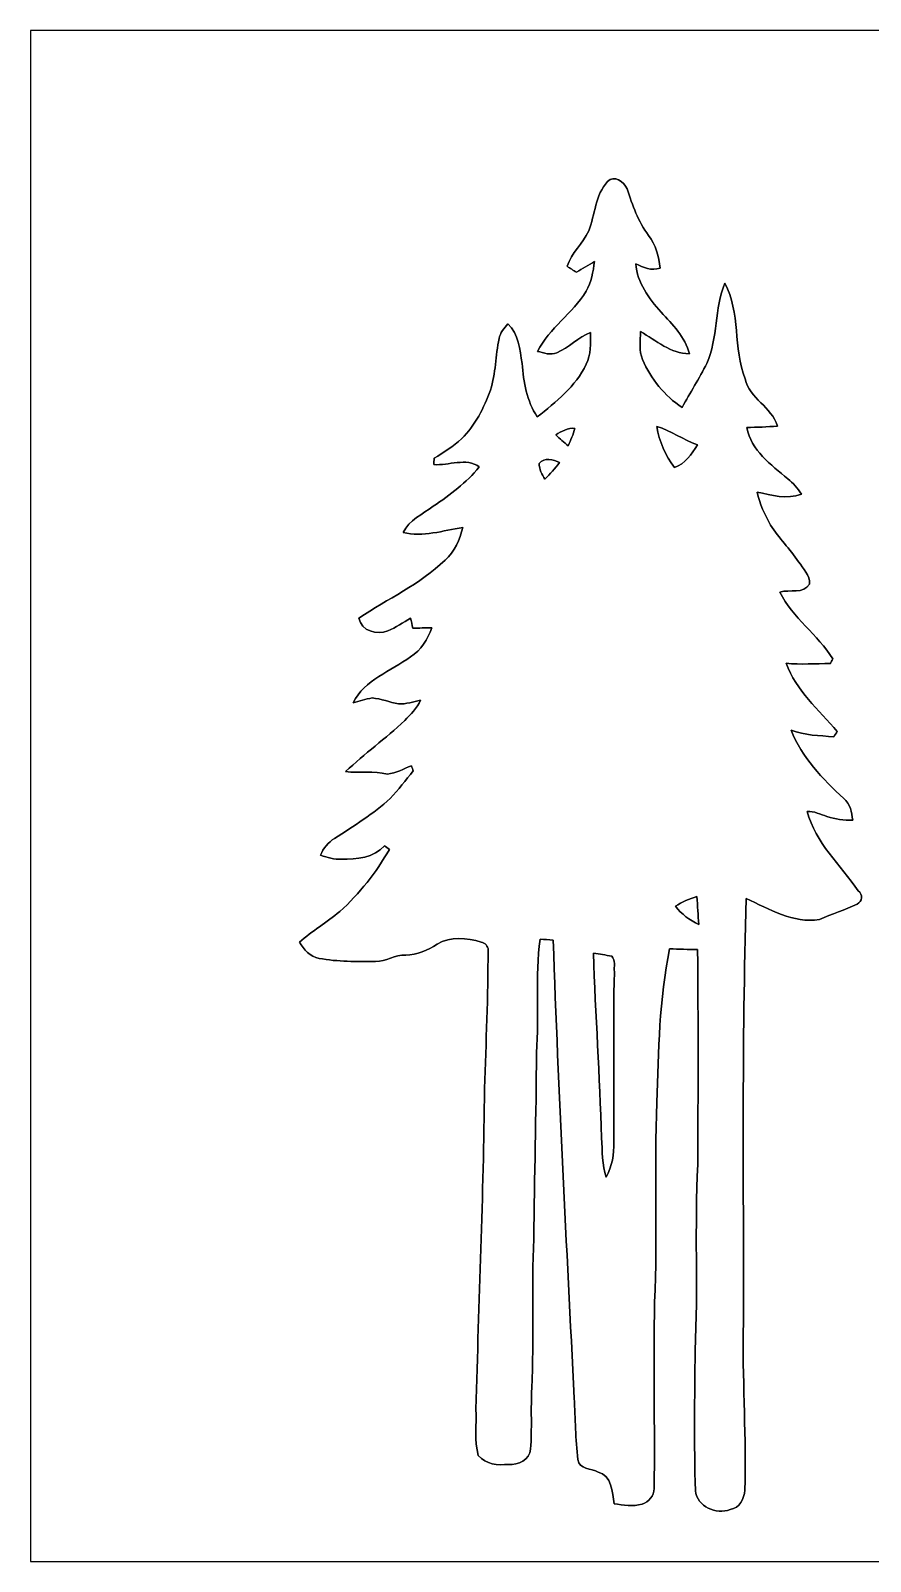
# Model space of a CAD drawing. Header units: centimetres. Extents: x -16.8 to 16.8, y -16.7 to 16.7.
# Drawn here: x -16.77 to 1.51, y -16.67 to 16.67 of the extents above; entities that cross this region are included whole.
import ezdxf

# ---------------------------------------------------------------- set-up
doc = ezdxf.new("R2010")
doc.units = ezdxf.units.CM
doc.header["$MEASUREMENT"] = 0
doc.layers.add('Layer 1', color=7, linetype='Continuous')

msp = doc.modelspace()

# ---------------------------------------------------------------- linework, layer by layer
at = {"layer": 'Layer 1', "color": 7}
for points, knots in [([(-16.77458, 16.66875), (-16.77458, 16.66875), (16.77458, 16.66875), (16.77458, 16.66875), (16.77458, 16.66875), (16.77458, 16.66875), (16.77458, -16.66875), (16.77458, -16.66875), (16.77458, -16.66875), (16.77458, -16.66875), (-16.77458, -16.66875), (-16.77458, -16.66875), (-16.77458, -16.66875), (-16.77458, -16.66875), (-16.77458, 16.66875), (-16.77458, 16.66875), (-16.77458, 16.66875), (-16.77458, 16.66875), (-16.77458, 16.66875), (-16.77458, 16.66875)], [0, 0, 0, 0, 0.16666667, 0.16666667, 0.16666667, 0.16666667, 0.33333333, 0.33333333, 0.33333333, 0.33333333, 0.5, 0.5, 0.5, 0.5, 0.66666667, 0.66666667, 0.66666667, 0.66666667, 1, 1, 1, 1]), ([(-4.20934, 13.38157), (-4.48134, 13.08806), (-4.47957, 12.6619), (-4.61857, 12.30595), (-4.61857, 12.30595), (-4.74909, 12.0329), (-4.99322, 11.82723), (-5.0927, 11.53689), (-5.0927, 11.53689), (-5.02461, 11.49279), (-4.95618, 11.44905), (-4.88703, 11.40636), (-4.88703, 11.40636), (-4.75509, 11.48503), (-4.62456, 11.56511), (-4.49121, 11.64096), (-4.49121, 11.64096), (-4.5279, 11.41871), (-4.56001, 11.18729), (-4.67783, 10.99079), (-4.67783, 10.99079), (-4.96923, 10.50678), (-5.47652, 10.19104), (-5.73476, 9.68234), (-5.73476, 9.68234), (-5.59929, 9.65271), (-5.45077, 9.5885), (-5.31566, 9.65412), (-5.31566, 9.65412), (-5.04543, 9.75889), (-4.85175, 9.9949), (-4.57835, 10.09191), (-4.57835, 10.09191), (-4.5847, 9.86049), (-4.56459, 9.61425), (-4.67431, 9.40153), (-4.67431, 9.40153), (-4.9022, 8.92175), (-5.33329, 8.57814), (-5.7404, 8.25465), (-5.7404, 8.25465), (-5.97323, 8.59861), (-6.03462, 9.01629), (-6.07272, 9.42058), (-6.07272, 9.42058), (-6.11681, 9.72044), (-6.14398, 10.06122), (-6.37893, 10.28065), (-6.37893, 10.28065), (-6.46642, 10.19034), (-6.54685, 10.08768), (-6.5726, 9.96174), (-6.5726, 9.96174), (-6.65198, 9.59167), (-6.63893, 9.20256), (-6.76028, 8.84096), (-6.76028, 8.84096), (-6.90033, 8.45185), (-7.09224, 8.07156), (-7.39034, 7.77875), (-7.39034, 7.77875), (-7.57026, 7.61294), (-7.77734, 7.48065), (-7.98618, 7.35471), (-7.98618, 7.35471), (-7.98795, 7.32049), (-7.99112, 7.25241), (-7.99289, 7.21854), (-7.99289, 7.21854), (-7.66868, 7.18996), (-7.29192, 7.37905), (-7.00334, 7.16597), (-7.00334, 7.16597), (-7.28486, 6.82554), (-7.63693, 6.55426), (-8.00488, 6.31296), (-8.00488, 6.31296), (-8.23489, 6.1401), (-8.5284, 6.00745), (-8.66387, 5.73828), (-8.66387, 5.73828), (-8.22854, 5.63774), (-7.79216, 5.77674), (-7.36388, 5.84976), (-7.36388, 5.84976), (-7.41856, 5.58165), (-7.54698, 5.32518), (-7.74912, 5.13891), (-7.74912, 5.13891), (-8.29557, 4.6101), (-8.99689, 4.2926), (-9.62448, 3.87597), (-9.62448, 3.87597), (-9.57157, 3.58563), (-9.23431, 3.50908), (-8.99266, 3.59516), (-8.99266, 3.59516), (-8.81698, 3.66748), (-8.66352, 3.78178), (-8.49842, 3.87385), (-8.49842, 3.87385), (-8.48678, 3.81847), (-8.46384, 3.70769), (-8.45256, 3.65231), (-8.45256, 3.65231), (-8.31391, 3.65689), (-8.17527, 3.66395), (-8.03628, 3.66183), (-8.03628, 3.66183), (-8.12659, 3.41136), (-8.27264, 3.17747), (-8.50159, 3.03318), (-8.50159, 3.03318), (-8.92739, 2.71427), (-9.50524, 2.53788), (-9.75078, 2.02847), (-9.75078, 2.02847), (-9.61178, 2.05916), (-9.47843, 2.11526), (-9.33732, 2.13536), (-9.33732, 2.13536), (-9.13977, 2.11843), (-8.95456, 2.04153), (-8.76018, 2.00731), (-8.76018, 2.00731), (-8.59719, 1.99813), (-8.4388, 2.04893), (-8.28216, 2.08703), (-8.28216, 2.08703), (-8.3633, 1.91523), (-8.49313, 1.77447), (-8.62824, 1.64359), (-8.62824, 1.64359), (-9.04028, 1.25342), (-9.50136, 0.91969), (-9.91553, 0.53199), (-9.91553, 0.53199), (-9.61178, 0.49671), (-9.30416, 0.54963), (-9.00324, 0.47766), (-9.00324, 0.47766), (-8.81698, 0.49283), (-8.65223, 0.59831), (-8.47654, 0.65617), (-8.47654, 0.65617), (-8.46808, 0.62865), (-8.45079, 0.57326), (-8.44197, 0.54575), (-8.44197, 0.54575), (-8.60637, 0.34396), (-8.76371, 0.13617), (-8.94327, -0.05256), (-8.94327, -0.05256), (-9.30839, -0.3937), (-9.73984, -0.64876), (-10.15436, -0.92357), (-10.15436, -0.92357), (-10.293, -1.01141), (-10.40306, -1.13559), (-10.4588, -1.29046), (-10.4588, -1.29046), (-10.31205, -1.34338), (-10.15929, -1.38395), (-10.00125, -1.37654), (-10.00125, -1.37654), (-9.67528, -1.37619), (-9.29675, -1.34832), (-9.06956, -1.08303), (-9.06956, -1.08303), (-9.03358, -1.10984), (-8.99724, -1.1363), (-8.96056, -1.16346), (-8.96056, -1.16346), (-9.24842, -1.66652), (-9.61178, -2.12725), (-10.04182, -2.51636), (-10.04182, -2.51636), (-10.32616, -2.7492), (-10.63978, -2.94358), (-10.922, -3.17994), (-10.922, -3.17994), (-10.82604, -3.34398), (-10.68529, -3.49956), (-10.49055, -3.53589), (-10.49055, -3.53589), (-10.08627, -3.60998), (-9.6714, -3.61209), (-9.26148, -3.60257), (-9.26148, -3.60257), (-9.03146, -3.60821), (-8.83814, -3.45087), (-8.60637, -3.46745), (-8.60637, -3.46745), (-8.35519, -3.46569), (-8.13047, -3.35209), (-7.91951, -3.22862), (-7.91951, -3.22862), (-7.63094, -3.05082), (-7.26969, -3.08575), (-6.95925, -3.18135), (-6.95925, -3.18135), (-6.87811, -3.19899), (-6.80967, -3.26919), (-6.81038, -3.35527), (-6.81038, -3.35527), (-6.81461, -4.35963), (-6.85306, -5.36328), (-6.89081, -6.36693), (-6.89081, -6.36693), (-6.91021, -8.69632), (-7.01569, -11.02395), (-7.07602, -13.35264), (-7.07602, -13.35264), (-7.06226, -13.68778), (-7.11235, -14.03773), (-7.02451, -14.36617), (-7.02451, -14.36617), (-6.85941, -14.56126), (-6.60188, -14.57643), (-6.36658, -14.55702), (-6.36658, -14.55702), (-6.15844, -14.58031), (-5.89703, -14.45613), (-5.8861, -14.22365), (-5.8861, -14.22365), (-5.85223, -13.78162), (-5.88433, -13.33676), (-5.85929, -12.89473), (-5.85929, -12.89473), (-5.80954, -11.81276), (-5.86846, -10.72903), (-5.81448, -9.64741), (-5.81448, -9.64741), (-5.80108, -8.29557), (-5.76615, -6.94443), (-5.75663, -5.59259), (-5.75663, -5.59259), (-5.69807, -4.76885), (-5.79014, -3.937), (-5.67831, -3.1175), (-5.67831, -3.1175), (-5.58377, -3.1242), (-5.48887, -3.13126), (-5.39362, -3.13902), (-5.39362, -3.13902), (-5.27614, -6.46642), (-5.10505, -9.79205), (-4.9336, -13.11698), (-4.9336, -13.11698), (-4.91173, -13.56148), (-4.91243, -14.00916), (-4.85458, -14.45154), (-4.85458, -14.45154), (-4.83306, -14.66109), (-4.55789, -14.64345), (-4.41607, -14.72212), (-4.41607, -14.72212), (-4.11903, -14.79726), (-4.10175, -15.16592), (-4.06718, -15.41392), (-4.06718, -15.41392), (-3.86715, -15.44179), (-3.65619, -15.48024), (-3.45899, -15.42027), (-3.45899, -15.42027), (-3.31153, -15.38041), (-3.19758, -15.23612), (-3.1944, -15.08337), (-3.1944, -15.08337), (-3.17853, -13.73011), (-3.20957, -12.37686), (-3.18488, -11.02395), (-3.18488, -11.02395), (-3.11397, -9.57474), (-3.19899, -8.12271), (-3.13443, -6.67385), (-3.13443, -6.67385), (-3.10303, -5.5566), (-3.08151, -4.42736), (-2.85821, -3.32916), (-2.85821, -3.32916), (-2.65501, -3.3341), (-2.45181, -3.33975), (-2.24825, -3.34645), (-2.24825, -3.34645), (-2.23273, -4.90608), (-2.23943, -6.46606), (-2.24331, -8.02569), (-2.24331, -8.02569), (-2.31528, -9.37683), (-2.23767, -10.73079), (-2.30258, -12.08229), (-2.30258, -12.08229), (-2.30964, -13.09758), (-2.33045, -14.11464), (-2.29517, -15.12958), (-2.29517, -15.12958), (-2.25954, -15.48095), (-1.84714, -15.65451), (-1.53635, -15.54057), (-1.53635, -15.54057), (-1.33668, -15.50635), (-1.23119, -15.30421), (-1.21991, -15.11794), (-1.21991, -15.11794), (-1.18569, -13.98834), (-1.26824, -12.85946), (-1.25307, -11.72986), (-1.25307, -11.72986), (-1.24037, -8.56368), (-1.29046, -5.39644), (-1.18745, -2.23203), (-1.18745, -2.23203), (-0.68827, -2.46098), (-0.16722, -2.77601), (0.40464, -2.6924), (0.40464, -2.6924), (0.67345, -2.56575), (0.96344, -2.48849), (1.22767, -2.35373), (1.22767, -2.35373), (1.34232, -2.30364), (1.35396, -2.14277), (1.24989, -2.06516), (1.24989, -2.06516), (0.85831, -1.50424), (0.32279, -1.01953), (0.13758, -0.3362), (0.13758, -0.3362), (0.28963, -0.32703), (0.4258, -0.40181), (0.56762, -0.4445), (0.56762, -0.4445), (0.74683, -0.51118), (0.93945, -0.52776), (1.12924, -0.52952), (1.12924, -0.52952), (1.10984, -0.35489), (1.07738, -0.1711), (0.9338, -0.05468), (0.9338, -0.05468), (0.47554, 0.37359), (0.01976, 0.83996), (-0.21343, 1.43334), (-0.21343, 1.43334), (0.08326, 1.31727), (0.40323, 1.3141), (0.71755, 1.29152), (0.71755, 1.29152), (0.7426, 1.32997), (0.76764, 1.36843), (0.7934, 1.40653), (0.7934, 1.40653), (0.38664, 1.87254), (-0.10125, 2.29623), (-0.32209, 2.89172), (-0.32209, 2.89172), (-0.00141, 2.85679), (0.32138, 2.88678), (0.64276, 2.88325), (0.64276, 2.88325), (0.66005, 2.91782), (0.67733, 2.95204), (0.69532, 2.98662), (0.69532, 2.98662), (0.36759, 3.51614), (-0.17604, 3.87597), (-0.45544, 4.44183), (-0.45544, 4.44183), (-0.24165, 4.50215), (0.06068, 4.39314), (0.18979, 4.61363), (0.18979, 4.61363), (0.20003, 4.81048), (0.04939, 4.95124), (-0.04763, 5.10223), (-0.04763, 5.10223), (-0.23989, 5.37704), (-0.47484, 5.61975), (-0.65899, 5.90021), (-0.65899, 5.90021), (-0.78599, 6.12704), (-0.8957, 6.36623), (-0.95321, 6.62058), (-0.95321, 6.62058), (-0.635, 6.54756), (-0.30833, 6.45019), (0.0127, 6.57507), (0.0127, 6.57507), (-0.06844, 6.70207), (-0.1711, 6.8132), (-0.28575, 6.91021), (-0.28575, 6.91021), (-0.6477, 7.2136), (-1.08656, 7.52792), (-1.17651, 8.02464), (-1.17651, 8.02464), (-0.95426, 8.03204), (-0.73201, 8.03522), (-0.51047, 8.05744), (-0.51047, 8.05744), (-0.63041, 8.47407), (-1.12219, 8.65152), (-1.21426, 9.08509), (-1.21426, 9.08509), (-1.47743, 9.75536), (-1.30916, 10.5283), (-1.65594, 11.17036), (-1.65594, 11.17036), (-1.88101, 10.61332), (-1.80269, 9.97656), (-2.04682, 9.42269), (-2.04682, 9.42269), (-2.21227, 9.09391), (-2.41194, 8.78346), (-2.58727, 8.45996), (-2.58727, 8.45996), (-2.96616, 8.71396), (-3.26708, 9.08438), (-3.44593, 9.50313), (-3.44593, 9.50313), (-3.53342, 9.69504), (-3.48968, 9.91129), (-3.49109, 10.11414), (-3.49109, 10.11414), (-3.15701, 9.92223), (-2.83492, 9.62801), (-2.42782, 9.63083), (-2.42782, 9.63083), (-2.51601, 9.99666), (-2.79682, 10.27148), (-3.04236, 10.53994), (-3.04236, 10.53994), (-3.31505, 10.8331), (-3.56129, 11.18094), (-3.59375, 11.59192), (-3.59375, 11.59192), (-3.43112, 11.50691), (-3.25226, 11.43388), (-3.0674, 11.49703), (-3.0674, 11.49703), (-3.08187, 11.75456), (-3.16618, 11.99833), (-3.31541, 12.20823), (-3.31541, 12.20823), (-3.54718, 12.50809), (-3.66395, 12.87039), (-3.78531, 13.22317), (-3.78531, 13.22317), (-3.84845, 13.37733), (-4.06718, 13.53573), (-4.20934, 13.38157)], [0, 0, 0, 0, 0.00877193, 0.00877193, 0.00877193, 0.00877193, 0.01754386, 0.01754386, 0.01754386, 0.01754386, 0.02631579, 0.02631579, 0.02631579, 0.02631579, 0.03508772, 0.03508772, 0.03508772, 0.03508772, 0.04385965, 0.04385965, 0.04385965, 0.04385965, 0.05263158, 0.05263158, 0.05263158, 0.05263158, 0.06140351, 0.06140351, 0.06140351, 0.06140351, 0.07017544, 0.07017544, 0.07017544, 0.07017544, 0.07894737, 0.07894737, 0.07894737, 0.07894737, 0.0877193, 0.0877193, 0.0877193, 0.0877193, 0.09649123, 0.09649123, 0.09649123, 0.09649123, 0.10526316, 0.10526316, 0.10526316, 0.10526316, 0.11403509, 0.11403509, 0.11403509, 0.11403509, 0.12280702, 0.12280702, 0.12280702, 0.12280702, 0.13157895, 0.13157895, 0.13157895, 0.13157895, 0.14035088, 0.14035088, 0.14035088, 0.14035088, 0.14912281, 0.14912281, 0.14912281, 0.14912281, 0.15789474, 0.15789474, 0.15789474, 0.15789474, 0.16666667, 0.16666667, 0.16666667, 0.16666667, 0.1754386, 0.1754386, 0.1754386, 0.1754386, 0.18421053, 0.18421053, 0.18421053, 0.18421053, 0.19298246, 0.19298246, 0.19298246, 0.19298246, 0.20175439, 0.20175439, 0.20175439, 0.20175439, 0.21052632, 0.21052632, 0.21052632, 0.21052632, 0.21929825, 0.21929825, 0.21929825, 0.21929825, 0.22807018, 0.22807018, 0.22807018, 0.22807018, 0.23684211, 0.23684211, 0.23684211, 0.23684211, 0.24561404, 0.24561404, 0.24561404, 0.24561404, 0.25438596, 0.25438596, 0.25438596, 0.25438596, 0.26315789, 0.26315789, 0.26315789, 0.26315789, 0.27192982, 0.27192982, 0.27192982, 0.27192982, 0.28070175, 0.28070175, 0.28070175, 0.28070175, 0.28947368, 0.28947368, 0.28947368, 0.28947368, 0.29824561, 0.29824561, 0.29824561, 0.29824561, 0.30701754, 0.30701754, 0.30701754, 0.30701754, 0.31578947, 0.31578947, 0.31578947, 0.31578947, 0.3245614, 0.3245614, 0.3245614, 0.3245614, 0.33333333, 0.33333333, 0.33333333, 0.33333333, 0.34210526, 0.34210526, 0.34210526, 0.34210526, 0.35087719, 0.35087719, 0.35087719, 0.35087719, 0.35964912, 0.35964912, 0.35964912, 0.35964912, 0.36842105, 0.36842105, 0.36842105, 0.36842105, 0.37719298, 0.37719298, 0.37719298, 0.37719298, 0.38596491, 0.38596491, 0.38596491, 0.38596491, 0.39473684, 0.39473684, 0.39473684, 0.39473684, 0.40350877, 0.40350877, 0.40350877, 0.40350877, 0.4122807, 0.4122807, 0.4122807, 0.4122807, 0.42105263, 0.42105263, 0.42105263, 0.42105263, 0.42982456, 0.42982456, 0.42982456, 0.42982456, 0.43859649, 0.43859649, 0.43859649, 0.43859649, 0.44736842, 0.44736842, 0.44736842, 0.44736842, 0.45614035, 0.45614035, 0.45614035, 0.45614035, 0.46491228, 0.46491228, 0.46491228, 0.46491228, 0.47368421, 0.47368421, 0.47368421, 0.47368421, 0.48245614, 0.48245614, 0.48245614, 0.48245614, 0.49122807, 0.49122807, 0.49122807, 0.49122807, 0.5, 0.5, 0.5, 0.5, 0.50877193, 0.50877193, 0.50877193, 0.50877193, 0.51754386, 0.51754386, 0.51754386, 0.51754386, 0.52631579, 0.52631579, 0.52631579, 0.52631579, 0.53508772, 0.53508772, 0.53508772, 0.53508772, 0.54385965, 0.54385965, 0.54385965, 0.54385965, 0.55263158, 0.55263158, 0.55263158, 0.55263158, 0.56140351, 0.56140351, 0.56140351, 0.56140351, 0.57017544, 0.57017544, 0.57017544, 0.57017544, 0.57894737, 0.57894737, 0.57894737, 0.57894737, 0.5877193, 0.5877193, 0.5877193, 0.5877193, 0.59649123, 0.59649123, 0.59649123, 0.59649123, 0.60526316, 0.60526316, 0.60526316, 0.60526316, 0.61403509, 0.61403509, 0.61403509, 0.61403509, 0.62280702, 0.62280702, 0.62280702, 0.62280702, 0.63157895, 0.63157895, 0.63157895, 0.63157895, 0.64035088, 0.64035088, 0.64035088, 0.64035088, 0.64912281, 0.64912281, 0.64912281, 0.64912281, 0.65789474, 0.65789474, 0.65789474, 0.65789474, 0.66666667, 0.66666667, 0.66666667, 0.66666667, 0.6754386, 0.6754386, 0.6754386, 0.6754386, 0.68421053, 0.68421053, 0.68421053, 0.68421053, 0.69298246, 0.69298246, 0.69298246, 0.69298246, 0.70175439, 0.70175439, 0.70175439, 0.70175439, 0.71052632, 0.71052632, 0.71052632, 0.71052632, 0.71929825, 0.71929825, 0.71929825, 0.71929825, 0.72807018, 0.72807018, 0.72807018, 0.72807018, 0.73684211, 0.73684211, 0.73684211, 0.73684211, 0.74561404, 0.74561404, 0.74561404, 0.74561404, 0.75438596, 0.75438596, 0.75438596, 0.75438596, 0.76315789, 0.76315789, 0.76315789, 0.76315789, 0.77192982, 0.77192982, 0.77192982, 0.77192982, 0.78070175, 0.78070175, 0.78070175, 0.78070175, 0.78947368, 0.78947368, 0.78947368, 0.78947368, 0.79824561, 0.79824561, 0.79824561, 0.79824561, 0.80701754, 0.80701754, 0.80701754, 0.80701754, 0.81578947, 0.81578947, 0.81578947, 0.81578947, 0.8245614, 0.8245614, 0.8245614, 0.8245614, 0.83333333, 0.83333333, 0.83333333, 0.83333333, 0.84210526, 0.84210526, 0.84210526, 0.84210526, 0.85087719, 0.85087719, 0.85087719, 0.85087719, 0.85964912, 0.85964912, 0.85964912, 0.85964912, 0.86842105, 0.86842105, 0.86842105, 0.86842105, 0.87719298, 0.87719298, 0.87719298, 0.87719298, 0.88596491, 0.88596491, 0.88596491, 0.88596491, 0.89473684, 0.89473684, 0.89473684, 0.89473684, 0.90350877, 0.90350877, 0.90350877, 0.90350877, 0.9122807, 0.9122807, 0.9122807, 0.9122807, 0.92105263, 0.92105263, 0.92105263, 0.92105263, 0.92982456, 0.92982456, 0.92982456, 0.92982456, 0.93859649, 0.93859649, 0.93859649, 0.93859649, 0.94736842, 0.94736842, 0.94736842, 0.94736842, 0.95614035, 0.95614035, 0.95614035, 0.95614035, 0.96491228, 0.96491228, 0.96491228, 0.96491228, 0.97368421, 0.97368421, 0.97368421, 0.97368421, 0.98245614, 0.98245614, 0.98245614, 0.98245614, 1, 1, 1, 1]), ([(-5.33753, 7.86342), (-5.21194, 7.94103), (-5.07259, 8.0204), (-4.91913, 8.007), (-4.91913, 8.007), (-4.95512, 7.87541), (-5.01333, 7.75159), (-5.0673, 7.6267), (-5.0673, 7.6267), (-5.15867, 7.70431), (-5.24898, 7.78334), (-5.33753, 7.86342)], [0, 0, 0, 0, 0.25, 0.25, 0.25, 0.25, 0.5, 0.5, 0.5, 0.5, 1, 1, 1, 1]), ([(-3.13549, 8.04757), (-2.8261, 7.9502), (-2.55482, 7.76358), (-2.25284, 7.64646), (-2.25284, 7.64646), (-2.37561, 7.44432), (-2.52166, 7.23829), (-2.75167, 7.15151), (-2.75167, 7.15151), (-2.94323, 7.41892), (-3.08963, 7.71913), (-3.13549, 8.04757)], [0, 0, 0, 0, 0.25, 0.25, 0.25, 0.25, 0.5, 0.5, 0.5, 0.5, 1, 1, 1, 1]), ([(-5.69913, 7.24323), (-5.5813, 7.38293), (-5.39433, 7.3212), (-5.25357, 7.26052), (-5.25357, 7.26052), (-5.35517, 7.13528), (-5.45994, 7.01216), (-5.57283, 6.89681), (-5.57283, 6.89681), (-5.64162, 7.00052), (-5.6956, 7.11588), (-5.69913, 7.24323)], [0, 0, 0, 0, 0.25, 0.25, 0.25, 0.25, 0.5, 0.5, 0.5, 0.5, 1, 1, 1, 1]), ([(-2.73262, -2.39924), (-2.58445, -2.31246), (-2.42993, -2.23449), (-2.26272, -2.19216), (-2.26272, -2.19216), (-2.24931, -2.39289), (-2.23873, -2.59574), (-2.22391, -2.79717), (-2.22391, -2.79717), (-2.42147, -2.70616), (-2.59927, -2.5714), (-2.73262, -2.39924)], [0, 0, 0, 0, 0.25, 0.25, 0.25, 0.25, 0.5, 0.5, 0.5, 0.5, 1, 1, 1, 1]), ([(-4.51661, -3.42265), (-4.38326, -3.44029), (-4.25062, -3.46287), (-4.11833, -3.49038), (-4.11833, -3.49038), (-4.03119, -3.57681), (-4.07106, -3.72075), (-4.06153, -3.82658), (-4.06153, -3.82658), (-4.08834, -5.06166), (-4.06929, -6.29708), (-4.07211, -7.53216), (-4.07211, -7.53216), (-4.06329, -7.79745), (-4.11163, -8.06838), (-4.23721, -8.30404), (-4.23721, -8.30404), (-4.33846, -8.03134), (-4.318, -7.73148), (-4.3434, -7.44679), (-4.3434, -7.44679), (-4.37374, -6.10447), (-4.47534, -4.76462), (-4.51661, -3.42265)], [0, 0, 0, 0, 0.14285714, 0.14285714, 0.14285714, 0.14285714, 0.28571429, 0.28571429, 0.28571429, 0.28571429, 0.42857143, 0.42857143, 0.42857143, 0.42857143, 0.57142857, 0.57142857, 0.57142857, 0.57142857, 0.71428571, 0.71428571, 0.71428571, 0.71428571, 1, 1, 1, 1])]:
    msp.add_open_spline(points, degree=3, knots=knots, dxfattribs=at)
at = {"layer": 'Layer 1', "color": 250}
for points, knots in [([(-4.20934, 13.38157), (-4.06718, 13.53573), (-3.84845, 13.37733), (-3.78531, 13.22317), (-3.78531, 13.22317), (-3.66395, 12.87039), (-3.54718, 12.50809), (-3.31541, 12.20823), (-3.31541, 12.20823), (-3.16618, 11.99833), (-3.08187, 11.75456), (-3.0674, 11.49703), (-3.0674, 11.49703), (-3.25226, 11.43388), (-3.43112, 11.50691), (-3.59375, 11.59192), (-3.59375, 11.59192), (-3.56129, 11.18094), (-3.31505, 10.8331), (-3.04236, 10.53994), (-3.04236, 10.53994), (-2.79682, 10.27148), (-2.51601, 9.99666), (-2.42782, 9.63083), (-2.42782, 9.63083), (-2.83492, 9.62801), (-3.15701, 9.92223), (-3.49109, 10.11414), (-3.49109, 10.11414), (-3.48968, 9.91129), (-3.53342, 9.69504), (-3.44593, 9.50313), (-3.44593, 9.50313), (-3.26708, 9.08438), (-2.96616, 8.71396), (-2.58727, 8.45996), (-2.58727, 8.45996), (-2.41194, 8.78346), (-2.21227, 9.09391), (-2.04682, 9.42269), (-2.04682, 9.42269), (-1.80269, 9.97656), (-1.88101, 10.61332), (-1.65594, 11.17036), (-1.65594, 11.17036), (-1.30916, 10.5283), (-1.47743, 9.75536), (-1.21426, 9.08509), (-1.21426, 9.08509), (-1.12219, 8.65152), (-0.63041, 8.47407), (-0.51047, 8.05744), (-0.51047, 8.05744), (-0.73201, 8.03522), (-0.95426, 8.03204), (-1.17651, 8.02464), (-1.17651, 8.02464), (-1.08656, 7.52792), (-0.6477, 7.2136), (-0.28575, 6.91021), (-0.28575, 6.91021), (-0.1711, 6.8132), (-0.06844, 6.70207), (0.0127, 6.57507), (0.0127, 6.57507), (-0.30833, 6.45019), (-0.635, 6.54756), (-0.95321, 6.62058), (-0.95321, 6.62058), (-0.8957, 6.36623), (-0.78599, 6.12704), (-0.65899, 5.90021), (-0.65899, 5.90021), (-0.47484, 5.61975), (-0.23989, 5.37704), (-0.04763, 5.10223), (-0.04763, 5.10223), (0.04939, 4.95124), (0.20003, 4.81048), (0.18979, 4.61363), (0.18979, 4.61363), (0.06068, 4.39314), (-0.24165, 4.50215), (-0.45544, 4.44183), (-0.45544, 4.44183), (-0.17604, 3.87597), (0.36759, 3.51614), (0.69532, 2.98662), (0.69532, 2.98662), (0.67733, 2.95204), (0.66005, 2.91782), (0.64276, 2.88325), (0.64276, 2.88325), (0.32138, 2.88678), (-0.00141, 2.85679), (-0.32209, 2.89172), (-0.32209, 2.89172), (-0.10125, 2.29623), (0.38664, 1.87254), (0.7934, 1.40653), (0.7934, 1.40653), (0.76764, 1.36843), (0.7426, 1.32997), (0.71755, 1.29152), (0.71755, 1.29152), (0.40323, 1.3141), (0.08326, 1.31727), (-0.21343, 1.43334), (-0.21343, 1.43334), (0.01976, 0.83996), (0.47554, 0.37359), (0.9338, -0.05468), (0.9338, -0.05468), (1.07738, -0.1711), (1.10984, -0.35489), (1.12924, -0.52952), (1.12924, -0.52952), (0.93945, -0.52776), (0.74683, -0.51118), (0.56762, -0.4445), (0.56762, -0.4445), (0.4258, -0.40181), (0.28963, -0.32703), (0.13758, -0.3362), (0.13758, -0.3362), (0.32279, -1.01953), (0.85831, -1.50424), (1.24989, -2.06516), (1.24989, -2.06516), (1.35396, -2.14277), (1.34232, -2.30364), (1.22767, -2.35373), (1.22767, -2.35373), (0.96344, -2.48849), (0.67345, -2.56575), (0.40464, -2.6924), (0.40464, -2.6924), (-0.16722, -2.77601), (-0.68827, -2.46098), (-1.18745, -2.23203), (-1.18745, -2.23203), (-1.29046, -5.39644), (-1.24037, -8.56368), (-1.25307, -11.72986), (-1.25307, -11.72986), (-1.26824, -12.85946), (-1.18569, -13.98834), (-1.21991, -15.11794), (-1.21991, -15.11794), (-1.23119, -15.30421), (-1.33668, -15.50635), (-1.53635, -15.54057), (-1.53635, -15.54057), (-1.84714, -15.65451), (-2.25954, -15.48095), (-2.29517, -15.12958), (-2.29517, -15.12958), (-2.33045, -14.11464), (-2.30964, -13.09758), (-2.30258, -12.08229), (-2.30258, -12.08229), (-2.23767, -10.73079), (-2.31528, -9.37683), (-2.24331, -8.02569), (-2.24331, -8.02569), (-2.23943, -6.46606), (-2.23273, -4.90608), (-2.24825, -3.34645), (-2.24825, -3.34645), (-2.45181, -3.33975), (-2.65501, -3.3341), (-2.85821, -3.32916), (-2.85821, -3.32916), (-3.08151, -4.42736), (-3.10303, -5.5566), (-3.13443, -6.67385), (-3.13443, -6.67385), (-3.19899, -8.12271), (-3.11397, -9.57474), (-3.18488, -11.02395), (-3.18488, -11.02395), (-3.20957, -12.37686), (-3.17853, -13.73011), (-3.1944, -15.08337), (-3.1944, -15.08337), (-3.19758, -15.23612), (-3.31153, -15.38041), (-3.45899, -15.42027), (-3.45899, -15.42027), (-3.65619, -15.48024), (-3.86715, -15.44179), (-4.06718, -15.41392), (-4.06718, -15.41392), (-4.10175, -15.16592), (-4.11903, -14.79726), (-4.41607, -14.72212), (-4.41607, -14.72212), (-4.55789, -14.64345), (-4.83306, -14.66109), (-4.85458, -14.45154), (-4.85458, -14.45154), (-4.91243, -14.00916), (-4.91173, -13.56148), (-4.9336, -13.11698), (-4.9336, -13.11698), (-5.10505, -9.79205), (-5.27614, -6.46642), (-5.39362, -3.13902), (-5.39362, -3.13902), (-5.48887, -3.13126), (-5.58377, -3.1242), (-5.67831, -3.1175), (-5.67831, -3.1175), (-5.79014, -3.937), (-5.69807, -4.76885), (-5.75663, -5.59259), (-5.75663, -5.59259), (-5.76615, -6.94443), (-5.80108, -8.29557), (-5.81448, -9.64741), (-5.81448, -9.64741), (-5.86846, -10.72903), (-5.80954, -11.81276), (-5.85929, -12.89473), (-5.85929, -12.89473), (-5.88433, -13.33676), (-5.85223, -13.78162), (-5.8861, -14.22365), (-5.8861, -14.22365), (-5.89703, -14.45613), (-6.15844, -14.58031), (-6.36658, -14.55702), (-6.36658, -14.55702), (-6.60188, -14.57643), (-6.85941, -14.56126), (-7.02451, -14.36617), (-7.02451, -14.36617), (-7.11235, -14.03773), (-7.06226, -13.68778), (-7.07602, -13.35264), (-7.07602, -13.35264), (-7.01569, -11.02395), (-6.91021, -8.69632), (-6.89081, -6.36693), (-6.89081, -6.36693), (-6.85306, -5.36328), (-6.81461, -4.35963), (-6.81038, -3.35527), (-6.81038, -3.35527), (-6.80967, -3.26919), (-6.87811, -3.19899), (-6.95925, -3.18135), (-6.95925, -3.18135), (-7.26969, -3.08575), (-7.63094, -3.05082), (-7.91951, -3.22862), (-7.91951, -3.22862), (-8.13047, -3.35209), (-8.35519, -3.46569), (-8.60637, -3.46745), (-8.60637, -3.46745), (-8.83814, -3.45087), (-9.03146, -3.60821), (-9.26148, -3.60257), (-9.26148, -3.60257), (-9.6714, -3.61209), (-10.08627, -3.60998), (-10.49055, -3.53589), (-10.49055, -3.53589), (-10.68529, -3.49956), (-10.82604, -3.34398), (-10.922, -3.17994), (-10.922, -3.17994), (-10.63978, -2.94358), (-10.32616, -2.7492), (-10.04182, -2.51636), (-10.04182, -2.51636), (-9.61178, -2.12725), (-9.24842, -1.66652), (-8.96056, -1.16346), (-8.96056, -1.16346), (-8.99724, -1.1363), (-9.03358, -1.10984), (-9.06956, -1.08303), (-9.06956, -1.08303), (-9.29675, -1.34832), (-9.67528, -1.37619), (-10.00125, -1.37654), (-10.00125, -1.37654), (-10.15929, -1.38395), (-10.31205, -1.34338), (-10.4588, -1.29046), (-10.4588, -1.29046), (-10.40306, -1.13559), (-10.293, -1.01141), (-10.15436, -0.92357), (-10.15436, -0.92357), (-9.73984, -0.64876), (-9.30839, -0.3937), (-8.94327, -0.05256), (-8.94327, -0.05256), (-8.76371, 0.13617), (-8.60637, 0.34396), (-8.44197, 0.54575), (-8.44197, 0.54575), (-8.45079, 0.57326), (-8.46808, 0.62865), (-8.47654, 0.65617), (-8.47654, 0.65617), (-8.65223, 0.59831), (-8.81698, 0.49283), (-9.00324, 0.47766), (-9.00324, 0.47766), (-9.30416, 0.54963), (-9.61178, 0.49671), (-9.91553, 0.53199), (-9.91553, 0.53199), (-9.50136, 0.91969), (-9.04028, 1.25342), (-8.62824, 1.64359), (-8.62824, 1.64359), (-8.49313, 1.77447), (-8.3633, 1.91523), (-8.28216, 2.08703), (-8.28216, 2.08703), (-8.4388, 2.04893), (-8.59719, 1.99813), (-8.76018, 2.00731), (-8.76018, 2.00731), (-8.95456, 2.04153), (-9.13977, 2.11843), (-9.33732, 2.13536), (-9.33732, 2.13536), (-9.47843, 2.11526), (-9.61178, 2.05916), (-9.75078, 2.02847), (-9.75078, 2.02847), (-9.50524, 2.53788), (-8.92739, 2.71427), (-8.50159, 3.03318), (-8.50159, 3.03318), (-8.27264, 3.17747), (-8.12659, 3.41136), (-8.03628, 3.66183), (-8.03628, 3.66183), (-8.17527, 3.66395), (-8.31391, 3.65689), (-8.45256, 3.65231), (-8.45256, 3.65231), (-8.46384, 3.70769), (-8.48678, 3.81847), (-8.49842, 3.87385), (-8.49842, 3.87385), (-8.66352, 3.78178), (-8.81698, 3.66748), (-8.99266, 3.59516), (-8.99266, 3.59516), (-9.23431, 3.50908), (-9.57157, 3.58563), (-9.62448, 3.87597), (-9.62448, 3.87597), (-8.99689, 4.2926), (-8.29557, 4.6101), (-7.74912, 5.13891), (-7.74912, 5.13891), (-7.54698, 5.32518), (-7.41856, 5.58165), (-7.36388, 5.84976), (-7.36388, 5.84976), (-7.79216, 5.77674), (-8.22854, 5.63774), (-8.66387, 5.73828), (-8.66387, 5.73828), (-8.5284, 6.00745), (-8.23489, 6.1401), (-8.00488, 6.31296), (-8.00488, 6.31296), (-7.63693, 6.55426), (-7.28486, 6.82554), (-7.00334, 7.16597), (-7.00334, 7.16597), (-7.29192, 7.37905), (-7.66868, 7.18996), (-7.99289, 7.21854), (-7.99289, 7.21854), (-7.99112, 7.25241), (-7.98795, 7.32049), (-7.98618, 7.35471), (-7.98618, 7.35471), (-7.77734, 7.48065), (-7.57026, 7.61294), (-7.39034, 7.77875), (-7.39034, 7.77875), (-7.09224, 8.07156), (-6.90033, 8.45185), (-6.76028, 8.84096), (-6.76028, 8.84096), (-6.63893, 9.20256), (-6.65198, 9.59167), (-6.5726, 9.96174), (-6.5726, 9.96174), (-6.54685, 10.08768), (-6.46642, 10.19034), (-6.37893, 10.28065), (-6.37893, 10.28065), (-6.14398, 10.06122), (-6.11681, 9.72044), (-6.07272, 9.42058), (-6.07272, 9.42058), (-6.03462, 9.01629), (-5.97323, 8.59861), (-5.7404, 8.25465), (-5.7404, 8.25465), (-5.33329, 8.57814), (-4.9022, 8.92175), (-4.67431, 9.40153), (-4.67431, 9.40153), (-4.56459, 9.61425), (-4.5847, 9.86049), (-4.57835, 10.09191), (-4.57835, 10.09191), (-4.85175, 9.9949), (-5.04543, 9.75889), (-5.31566, 9.65412), (-5.31566, 9.65412), (-5.45077, 9.5885), (-5.59929, 9.65271), (-5.73476, 9.68234), (-5.73476, 9.68234), (-5.47652, 10.19104), (-4.96923, 10.50678), (-4.67783, 10.99079), (-4.67783, 10.99079), (-4.56001, 11.18729), (-4.5279, 11.41871), (-4.49121, 11.64096), (-4.49121, 11.64096), (-4.62456, 11.56511), (-4.75509, 11.48503), (-4.88703, 11.40636), (-4.88703, 11.40636), (-4.95618, 11.44905), (-5.02461, 11.49279), (-5.0927, 11.53689), (-5.0927, 11.53689), (-4.99322, 11.82723), (-4.74909, 12.0329), (-4.61857, 12.30595), (-4.61857, 12.30595), (-4.47957, 12.6619), (-4.48134, 13.08806), (-4.20934, 13.38157), (-4.20934, 13.38157), (-4.20934, 13.38157), (-4.20934, 13.38157), (-4.20934, 13.38157)], [0, 0, 0, 0, 0.00869565, 0.00869565, 0.00869565, 0.00869565, 0.0173913, 0.0173913, 0.0173913, 0.0173913, 0.02608696, 0.02608696, 0.02608696, 0.02608696, 0.03478261, 0.03478261, 0.03478261, 0.03478261, 0.04347826, 0.04347826, 0.04347826, 0.04347826, 0.05217391, 0.05217391, 0.05217391, 0.05217391, 0.06086957, 0.06086957, 0.06086957, 0.06086957, 0.06956522, 0.06956522, 0.06956522, 0.06956522, 0.07826087, 0.07826087, 0.07826087, 0.07826087, 0.08695652, 0.08695652, 0.08695652, 0.08695652, 0.09565217, 0.09565217, 0.09565217, 0.09565217, 0.10434783, 0.10434783, 0.10434783, 0.10434783, 0.11304348, 0.11304348, 0.11304348, 0.11304348, 0.12173913, 0.12173913, 0.12173913, 0.12173913, 0.13043478, 0.13043478, 0.13043478, 0.13043478, 0.13913043, 0.13913043, 0.13913043, 0.13913043, 0.14782609, 0.14782609, 0.14782609, 0.14782609, 0.15652174, 0.15652174, 0.15652174, 0.15652174, 0.16521739, 0.16521739, 0.16521739, 0.16521739, 0.17391304, 0.17391304, 0.17391304, 0.17391304, 0.1826087, 0.1826087, 0.1826087, 0.1826087, 0.19130435, 0.19130435, 0.19130435, 0.19130435, 0.2, 0.2, 0.2, 0.2, 0.20869565, 0.20869565, 0.20869565, 0.20869565, 0.2173913, 0.2173913, 0.2173913, 0.2173913, 0.22608696, 0.22608696, 0.22608696, 0.22608696, 0.23478261, 0.23478261, 0.23478261, 0.23478261, 0.24347826, 0.24347826, 0.24347826, 0.24347826, 0.25217391, 0.25217391, 0.25217391, 0.25217391, 0.26086957, 0.26086957, 0.26086957, 0.26086957, 0.26956522, 0.26956522, 0.26956522, 0.26956522, 0.27826087, 0.27826087, 0.27826087, 0.27826087, 0.28695652, 0.28695652, 0.28695652, 0.28695652, 0.29565217, 0.29565217, 0.29565217, 0.29565217, 0.30434783, 0.30434783, 0.30434783, 0.30434783, 0.31304348, 0.31304348, 0.31304348, 0.31304348, 0.32173913, 0.32173913, 0.32173913, 0.32173913, 0.33043478, 0.33043478, 0.33043478, 0.33043478, 0.33913043, 0.33913043, 0.33913043, 0.33913043, 0.34782609, 0.34782609, 0.34782609, 0.34782609, 0.35652174, 0.35652174, 0.35652174, 0.35652174, 0.36521739, 0.36521739, 0.36521739, 0.36521739, 0.37391304, 0.37391304, 0.37391304, 0.37391304, 0.3826087, 0.3826087, 0.3826087, 0.3826087, 0.39130435, 0.39130435, 0.39130435, 0.39130435, 0.4, 0.4, 0.4, 0.4, 0.40869565, 0.40869565, 0.40869565, 0.40869565, 0.4173913, 0.4173913, 0.4173913, 0.4173913, 0.42608696, 0.42608696, 0.42608696, 0.42608696, 0.43478261, 0.43478261, 0.43478261, 0.43478261, 0.44347826, 0.44347826, 0.44347826, 0.44347826, 0.45217391, 0.45217391, 0.45217391, 0.45217391, 0.46086957, 0.46086957, 0.46086957, 0.46086957, 0.46956522, 0.46956522, 0.46956522, 0.46956522, 0.47826087, 0.47826087, 0.47826087, 0.47826087, 0.48695652, 0.48695652, 0.48695652, 0.48695652, 0.49565217, 0.49565217, 0.49565217, 0.49565217, 0.50434783, 0.50434783, 0.50434783, 0.50434783, 0.51304348, 0.51304348, 0.51304348, 0.51304348, 0.52173913, 0.52173913, 0.52173913, 0.52173913, 0.53043478, 0.53043478, 0.53043478, 0.53043478, 0.53913043, 0.53913043, 0.53913043, 0.53913043, 0.54782609, 0.54782609, 0.54782609, 0.54782609, 0.55652174, 0.55652174, 0.55652174, 0.55652174, 0.56521739, 0.56521739, 0.56521739, 0.56521739, 0.57391304, 0.57391304, 0.57391304, 0.57391304, 0.5826087, 0.5826087, 0.5826087, 0.5826087, 0.59130435, 0.59130435, 0.59130435, 0.59130435, 0.6, 0.6, 0.6, 0.6, 0.60869565, 0.60869565, 0.60869565, 0.60869565, 0.6173913, 0.6173913, 0.6173913, 0.6173913, 0.62608696, 0.62608696, 0.62608696, 0.62608696, 0.63478261, 0.63478261, 0.63478261, 0.63478261, 0.64347826, 0.64347826, 0.64347826, 0.64347826, 0.65217391, 0.65217391, 0.65217391, 0.65217391, 0.66086957, 0.66086957, 0.66086957, 0.66086957, 0.66956522, 0.66956522, 0.66956522, 0.66956522, 0.67826087, 0.67826087, 0.67826087, 0.67826087, 0.68695652, 0.68695652, 0.68695652, 0.68695652, 0.69565217, 0.69565217, 0.69565217, 0.69565217, 0.70434783, 0.70434783, 0.70434783, 0.70434783, 0.71304348, 0.71304348, 0.71304348, 0.71304348, 0.72173913, 0.72173913, 0.72173913, 0.72173913, 0.73043478, 0.73043478, 0.73043478, 0.73043478, 0.73913043, 0.73913043, 0.73913043, 0.73913043, 0.74782609, 0.74782609, 0.74782609, 0.74782609, 0.75652174, 0.75652174, 0.75652174, 0.75652174, 0.76521739, 0.76521739, 0.76521739, 0.76521739, 0.77391304, 0.77391304, 0.77391304, 0.77391304, 0.7826087, 0.7826087, 0.7826087, 0.7826087, 0.79130435, 0.79130435, 0.79130435, 0.79130435, 0.8, 0.8, 0.8, 0.8, 0.80869565, 0.80869565, 0.80869565, 0.80869565, 0.8173913, 0.8173913, 0.8173913, 0.8173913, 0.82608696, 0.82608696, 0.82608696, 0.82608696, 0.83478261, 0.83478261, 0.83478261, 0.83478261, 0.84347826, 0.84347826, 0.84347826, 0.84347826, 0.85217391, 0.85217391, 0.85217391, 0.85217391, 0.86086957, 0.86086957, 0.86086957, 0.86086957, 0.86956522, 0.86956522, 0.86956522, 0.86956522, 0.87826087, 0.87826087, 0.87826087, 0.87826087, 0.88695652, 0.88695652, 0.88695652, 0.88695652, 0.89565217, 0.89565217, 0.89565217, 0.89565217, 0.90434783, 0.90434783, 0.90434783, 0.90434783, 0.91304348, 0.91304348, 0.91304348, 0.91304348, 0.92173913, 0.92173913, 0.92173913, 0.92173913, 0.93043478, 0.93043478, 0.93043478, 0.93043478, 0.93913043, 0.93913043, 0.93913043, 0.93913043, 0.94782609, 0.94782609, 0.94782609, 0.94782609, 0.95652174, 0.95652174, 0.95652174, 0.95652174, 0.96521739, 0.96521739, 0.96521739, 0.96521739, 0.97391304, 0.97391304, 0.97391304, 0.97391304, 0.9826087, 0.9826087, 0.9826087, 0.9826087, 1, 1, 1, 1]), ([(-5.33753, 7.86342), (-5.24898, 7.78334), (-5.15867, 7.70431), (-5.0673, 7.6267), (-5.0673, 7.6267), (-5.01333, 7.75159), (-4.95512, 7.87541), (-4.91913, 8.007), (-4.91913, 8.007), (-5.07259, 8.0204), (-5.21194, 7.94103), (-5.33753, 7.86342), (-5.33753, 7.86342), (-5.33753, 7.86342), (-5.33753, 7.86342), (-5.33753, 7.86342)], [0, 0, 0, 0, 0.2, 0.2, 0.2, 0.2, 0.4, 0.4, 0.4, 0.4, 0.6, 0.6, 0.6, 0.6, 1, 1, 1, 1]), ([(-3.13549, 8.04757), (-3.08963, 7.71913), (-2.94323, 7.41892), (-2.75167, 7.15151), (-2.75167, 7.15151), (-2.52166, 7.23829), (-2.37561, 7.44432), (-2.25284, 7.64646), (-2.25284, 7.64646), (-2.55482, 7.76358), (-2.8261, 7.9502), (-3.13549, 8.04757), (-3.13549, 8.04757), (-3.13549, 8.04757), (-3.13549, 8.04757), (-3.13549, 8.04757)], [0, 0, 0, 0, 0.2, 0.2, 0.2, 0.2, 0.4, 0.4, 0.4, 0.4, 0.6, 0.6, 0.6, 0.6, 1, 1, 1, 1]), ([(-5.69913, 7.24323), (-5.6956, 7.11588), (-5.64162, 7.00052), (-5.57283, 6.89681), (-5.57283, 6.89681), (-5.45994, 7.01216), (-5.35517, 7.13528), (-5.25357, 7.26052), (-5.25357, 7.26052), (-5.39433, 7.3212), (-5.5813, 7.38293), (-5.69913, 7.24323), (-5.69913, 7.24323), (-5.69913, 7.24323), (-5.69913, 7.24323), (-5.69913, 7.24323)], [0, 0, 0, 0, 0.2, 0.2, 0.2, 0.2, 0.4, 0.4, 0.4, 0.4, 0.6, 0.6, 0.6, 0.6, 1, 1, 1, 1]), ([(-2.73262, -2.39924), (-2.59927, -2.5714), (-2.42147, -2.70616), (-2.22391, -2.79717), (-2.22391, -2.79717), (-2.23873, -2.59574), (-2.24931, -2.39289), (-2.26272, -2.19216), (-2.26272, -2.19216), (-2.42993, -2.23449), (-2.58445, -2.31246), (-2.73262, -2.39924), (-2.73262, -2.39924), (-2.73262, -2.39924), (-2.73262, -2.39924), (-2.73262, -2.39924)], [0, 0, 0, 0, 0.2, 0.2, 0.2, 0.2, 0.4, 0.4, 0.4, 0.4, 0.6, 0.6, 0.6, 0.6, 1, 1, 1, 1]), ([(-4.51661, -3.42265), (-4.47534, -4.76462), (-4.37374, -6.10447), (-4.3434, -7.44679), (-4.3434, -7.44679), (-4.318, -7.73148), (-4.33846, -8.03134), (-4.23721, -8.30404), (-4.23721, -8.30404), (-4.11163, -8.06838), (-4.06329, -7.79745), (-4.07211, -7.53216), (-4.07211, -7.53216), (-4.06929, -6.29708), (-4.08834, -5.06166), (-4.06153, -3.82658), (-4.06153, -3.82658), (-4.07106, -3.72075), (-4.03119, -3.57681), (-4.11833, -3.49038), (-4.11833, -3.49038), (-4.25062, -3.46287), (-4.38326, -3.44029), (-4.51661, -3.42265)], [0, 0, 0, 0, 0.14285714, 0.14285714, 0.14285714, 0.14285714, 0.28571429, 0.28571429, 0.28571429, 0.28571429, 0.42857143, 0.42857143, 0.42857143, 0.42857143, 0.57142857, 0.57142857, 0.57142857, 0.57142857, 0.71428571, 0.71428571, 0.71428571, 0.71428571, 1, 1, 1, 1])]:
    msp.add_open_spline(points, degree=3, knots=knots, dxfattribs=at)

doc.saveas('drawing.dxf')
